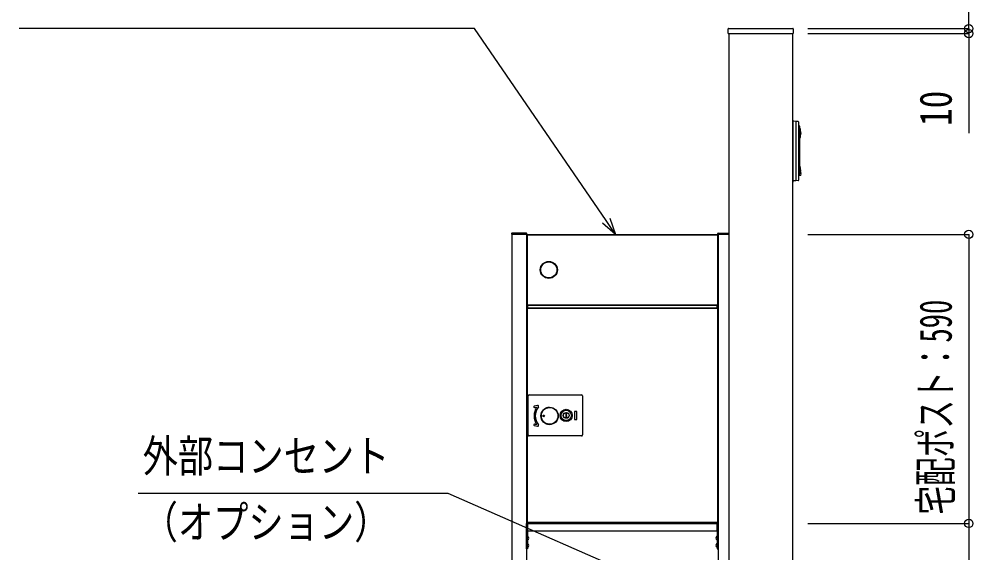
# Model space of a CAD drawing. Units: millimetres, scale not verified. Extents: x -8410 to 8410, y -5940 to 5940.
# Drawn here: x -5099 to -3151, y -3021 to -1931 of the extents above; entities that cross this region are included whole.
import ezdxf
from ezdxf.enums import TextEntityAlignment as Align

# ---------------------------------------------------------------- set-up
doc = ezdxf.new("R2010")
doc.units = ezdxf.units.MM
doc.header["$LTSCALE"] = 30
for name, color, linetype in [('0-3_YKK_13', 4, 'Continuous'), ('0-4_YKK_A1', 4, 'Continuous'), ('0-5_YKK_D', 6, 'Continuous')]:
    doc.layers.add(name, color=color, linetype=linetype)
doc.styles.add('ＭＳ ゴシック', font='')
doc.styles.get('ＭＳ ゴシック').set_extended_font_data('MS Gothic')

msp = doc.modelspace()

# ---------------------------------------------------------------- linework, layer by layer
at = {"layer": '0-3_YKK_13'}
for p, q in [((-3651.46, -1959.9), (-3651.46, -1950.9)), ((-3650.46, -1949.9), (-3519.46, -1949.9)), ((-3519.46, -1960.9), (-3650.46, -1960.9)), ((-3518.46, -1950.9), (-3518.46, -1959.9)), ((-3519.96, -2136.77), (-3519.59, -2136.8)), ((-3518.44, -2139.46), (-3518.44, -2138.05)), ((-3518.44, -2261.34), (-3518.44, -2139.46)), ((-3512.93, -2139.8), (-3518.44, -2139.46)), ((-3512.93, -2139.8), (-3512.93, -2261)), ((-3508.34, -2140.17), (-3512.93, -2139.89)), ((-3506.92, -2148.77), (-3506.92, -2141.67)), ((-3505.91, -2148.8), (-3506.92, -2148.77)), ((-3506.92, -2250.11), (-3506.92, -2148.77)), ((-3505.47, -2151.94), (-3504.38, -2155.1)), ((-3505.42, -2149.3), (-3505.43, -2149.93)), ((-3505.66, -2180.37), (-3505.62, -2180.37)), ((-3505.66, -2180.37), (-3505.42, -2181.57)), ((-3505.47, -2175.75), (-3504.38, -2172.58)), ((-3505.43, -2177.71), (-3505.42, -2177.91)), ((-3505.42, -2177.89), (-3505.42, -2180.17)), ((-3505.64, -2184.78), (-3505.64, -2188.98)), ((-3505.64, -2184.78), (-3505.42, -2184.78)), ((-3505.64, -2188.98), (-3505.42, -2188.98)), ((-3505.42, -2181.57), (-3505.42, -2184.78)), ((-3505.42, -2188.98), (-3505.42, -2192.89)), ((-3505.42, -2192.89), (-3505.42, -2226.94)), ((-3506.04, -2233.39), (-3506.08, -2233.48)), ((-3506.03, -2233.37), (-3506.04, -2233.39)), ((-3505.9, -2249.56), (-3505.91, -2233.9)), ((-3505.56, -2230.95), (-3505.3, -2230.96)), ((-3505.42, -2230.25), (-3505.43, -2230.29)), ((-3505.42, -2226.94), (-3505.42, -2230.25)), ((-3504.82, -2231.41), (-3503.86, -2240.68)), ((-3506.92, -2250.11), (-3503.86, -2249.84)), ((-3506.92, -2259.13), (-3506.92, -2250.11)), ((-3503.69, -2242.36), (-3503.86, -2240.68)), ((-3503.43, -2249.8), (-3503.86, -2249.84)), ((-3503.69, -2242.36), (-3503.74, -2242.37)), ((-3503.74, -2242.37), (-3503.3, -2246.57)), ((-3503.51, -2242.36), (-3503.69, -2242.36)), ((-3503.3, -2246.57), (-3503.25, -2246.57)), ((-3503.26, -2242.54), (-3502.87, -2246.35)), ((-3503.25, -2246.57), (-3503.12, -2246.57)), ((-3503.25, -2246.57), (-3502.97, -2249.25)), ((-3519.96, -2264.03), (-3519.59, -2264)), ((-3512.93, -2261), (-3518.44, -2261.34)), ((-3518.44, -2262.75), (-3518.44, -2261.34)), ((-3508.34, -2260.63), (-3512.93, -2260.91)), ((-4061.96, -2371.2), (-4062.46, -2371.2)), ((-4062.46, -2371.4), (-4062.46, -2371.2)), ((-4061.96, -2370.4), (-4061.66, -2370.4)), ((-4061.96, -2370.4), (-4061.96, -2371.2)), ((-4061.96, -2371.2), (-4061.66, -2371.2)), ((-4061.66, -2370.4), (-3673.26, -2370.4)), ((-4061.66, -2371.2), (-4061.66, -2370.4)), ((-4061.66, -2371.2), (-4061.66, -2371.4)), ((-4061.66, -2371.2), (-3673.26, -2371.2)), ((-4061.66, -2371.4), (-4061.66, -2514.4)), ((-3673.26, -2371.2), (-3673.26, -2370.4)), ((-3672.96, -2370.4), (-3673.26, -2370.4)), ((-3673.26, -2371.2), (-3673.26, -2371.4)), ((-3672.96, -2371.2), (-3673.26, -2371.2)), ((-3672.46, -2371.4), (-3673.26, -2371.4)), ((-3673.26, -2371.4), (-3673.26, -2514.4)), ((-3672.96, -2370.4), (-3672.46, -2370.4)), ((-3672.96, -2371.2), (-3672.96, -2370.4)), ((-3672.46, -2371.2), (-3672.96, -2371.2)), ((-3672.46, -2370.4), (-3672.46, -2371.2)), ((-3672.46, -2371.2), (-3672.46, -2371.4)), ((-3672.46, -2371.4), (-3672.46, -2514.4)), ((-4061.66, -2514.4), (-4062.46, -2514.4)), ((-4062.46, -2514.6), (-4062.46, -2514.4)), ((-4061.96, -2515.4), (-4062.46, -2515.4)), ((-4062.46, -2520.4), (-4062.46, -2515.4)), ((-4062.46, -2521.2), (-4062.46, -2520.4)), ((-4062.46, -2520.4), (-4061.96, -2520.4)), ((-4061.96, -2521.2), (-4062.46, -2521.2)), ((-4062.46, -2521.4), (-4062.46, -2521.2)), ((-4061.96, -2514.6), (-4061.66, -2514.6)), ((-4061.96, -2514.6), (-4061.96, -2515.4)), ((-4061.96, -2515.4), (-4061.66, -2515.4)), ((-4061.96, -2520.4), (-4061.66, -2520.4)), ((-4061.96, -2520.4), (-4061.96, -2521.2)), ((-4061.96, -2521.2), (-4061.66, -2521.2)), ((-4061.66, -2514.6), (-4061.66, -2514.4)), ((-4061.66, -2514.6), (-4061.66, -2515.4)), ((-3673.26, -2514.6), (-4061.66, -2514.6)), ((-3673.26, -2515.4), (-4061.66, -2515.4)), ((-4061.66, -2515.4), (-4061.66, -2520.4)), ((-4061.66, -2520.4), (-3673.26, -2520.4)), ((-4061.66, -2521.2), (-4061.66, -2520.4)), ((-4061.66, -2521.2), (-4061.66, -2521.4)), ((-4061.66, -2521.2), (-3673.26, -2521.2)), ((-4061.66, -2521.4), (-4061.66, -2958.4)), ((-4060.86, -2515.4), (-4060.86, -2520.4)), ((-4060.76, -2520.4), (-4060.76, -2515.4)), ((-3674.16, -2515.4), (-3674.16, -2520.4)), ((-3674.06, -2515.4), (-3674.06, -2520.4)), ((-3673.26, -2514.6), (-3673.26, -2514.4)), ((-3672.46, -2514.4), (-3673.26, -2514.4)), ((-3673.26, -2514.6), (-3673.26, -2515.4)), ((-3672.96, -2514.6), (-3673.26, -2514.6)), ((-3672.96, -2515.4), (-3673.26, -2515.4)), ((-3673.26, -2515.4), (-3673.26, -2520.4)), ((-3673.26, -2521.2), (-3673.26, -2520.4)), ((-3672.96, -2520.4), (-3673.26, -2520.4)), ((-3673.26, -2521.2), (-3673.26, -2521.4)), ((-3672.96, -2521.2), (-3673.26, -2521.2)), ((-3672.46, -2521.4), (-3673.26, -2521.4)), ((-3673.26, -2521.4), (-3673.26, -2958.4)), ((-3672.96, -2514.6), (-3672.46, -2514.6)), ((-3672.96, -2515.4), (-3672.96, -2514.6)), ((-3672.46, -2515.4), (-3672.96, -2515.4)), ((-3672.96, -2520.4), (-3672.46, -2520.4)), ((-3672.96, -2521.2), (-3672.96, -2520.4)), ((-3672.46, -2514.4), (-3672.46, -2514.6)), ((-3672.46, -2514.6), (-3672.46, -2515.4)), ((-3672.46, -2515.4), (-3672.46, -2520.4)), ((-3672.46, -2521.2), (-3672.46, -2521.4)), ((-4059.46, -2779.91), (-4059.46, -2699.89)), ((-4057.47, -2697.9), (-3950.45, -2697.9)), ((-3948.46, -2699.89), (-3948.46, -2779.91)), ((-4040.47, -2719.71), (-4047.27, -2721.4)), ((-4046.66, -2723.83), (-4042.69, -2722.84)), ((-3982.78, -2744.91), (-3980.98, -2744.88)), ((-3980.98, -2744.88), (-3981.14, -2734.89)), ((-3964.96, -2732.15), (-3964.96, -2747.65)), ((-3960.46, -2731.65), (-3964.46, -2731.65)), ((-3959.96, -2747.65), (-3959.96, -2732.15)), ((-4047.27, -2760.41), (-4040.47, -2762.1)), ((-4042.69, -2758.97), (-4046.66, -2757.98)), ((-3964.46, -2748.15), (-3960.46, -2748.15)), ((-3950.45, -2781.9), (-4057.47, -2781.9)), ((-4061.66, -2958.4), (-4062.46, -2958.4)), ((-4062.46, -2958.6), (-4062.46, -2958.4)), ((-4061.96, -2959.4), (-4062.46, -2959.4)), ((-4061.96, -2958.6), (-4061.66, -2958.6)), ((-4061.96, -2958.6), (-4061.96, -2959.4)), ((-4061.96, -2959.4), (-4061.66, -2959.4)), ((-4061.66, -2958.6), (-4061.66, -2958.4)), ((-4061.66, -2958.6), (-4061.66, -2959.4)), ((-3673.26, -2958.6), (-4061.66, -2958.6)), ((-3673.26, -2959.4), (-4061.66, -2959.4)), ((-4061.66, -2959.4), (-4061.66, -2960.4)), ((-4060.86, -2960.4), (-4061.66, -2960.4)), ((-4060.86, -2959.4), (-4060.86, -2960.4)), ((-4051.36, -2960.4), (-4060.86, -2960.4)), ((-4050.76, -2960.4), (-4051.36, -2960.4)), ((-4050.86, -2959.9), (-4050.86, -2959.4)), ((-4050.76, -2959.6), (-4050.86, -2959.6)), ((-4050.76, -2959.6), (-4050.76, -2959.4)), ((-3681.66, -2959.6), (-4050.76, -2959.6)), ((-3681.66, -2959.4), (-3681.66, -2959.6)), ((-3681.66, -2959.6), (-3681.66, -2960.4)), ((-3681.56, -2959.6), (-3681.66, -2959.6)), ((-3681.06, -2960.4), (-3681.66, -2960.4)), ((-3681.56, -2959.9), (-3681.56, -2959.4)), ((-3674.06, -2960.4), (-3681.06, -2960.4)), ((-3674.06, -2959.4), (-3674.06, -2960.4)), ((-3673.26, -2958.6), (-3673.26, -2958.4)), ((-3673.26, -2958.6), (-3673.26, -2959.4)), ((-3672.96, -2958.6), (-3673.26, -2958.6)), ((-3672.96, -2959.4), (-3673.26, -2959.4)), ((-3672.46, -2959.6), (-3673.26, -2959.6)), ((-3672.96, -2958.6), (-3672.46, -2958.6)), ((-3672.96, -2959.4), (-3672.96, -2958.6)), ((-3672.46, -2959.4), (-3672.96, -2959.4)), ((-3672.46, -2958.4), (-3672.46, -2958.6)), ((-3672.46, -2958.6), (-3672.46, -2959.4)), ((-3672.46, -2959.4), (-3672.46, -2959.6))]:
    msp.add_line(p, q, dxfattribs=at)
for points in [[(-3505.43, -2149.93), (-3505.44, -2150.36), (-3505.47, -2151.94)], [(-3505.42, -2180.17), (-3505.43, -2180.22), (-3505.46, -2180.29), (-3505.52, -2180.34), (-3505.59, -2180.37), (-3505.62, -2180.37)], [(-3505.48, -2175.65), (-3505.46, -2176.62), (-3505.44, -2177.33), (-3505.43, -2177.76)], [(-3505.43, -2230.29), (-3505.56, -2230.95), (-3505.7, -2231.68), (-3506.03, -2233.37)], [(-3505.3, -2230.96), (-3505.15, -2230.99), (-3505.01, -2231.07), (-3504.9, -2231.19), (-3504.84, -2231.33), (-3504.82, -2231.41)], [(-4062.46, -2371.2), (-4062.46, -2370.4), (-4061.96, -2370.4)], [(-4061.66, -2371.4), (-4062.46, -2371.4), (-4062.46, -2514.4)], [(-4062.46, -2515.4), (-4062.46, -2514.6), (-4061.96, -2514.6)], [(-4061.66, -2521.4), (-4062.46, -2521.4), (-4062.46, -2958.4)], [(-3672.46, -2521.4), (-3672.46, -2958.4), (-3673.26, -2958.4)], [(-3672.46, -2520.4), (-3672.46, -2521.2), (-3672.96, -2521.2)], [(-4017.1, -2723.62), (-4017.92, -2723.7), (-4018.73, -2723.81), (-4019.54, -2723.96), (-4020.33, -2724.15), (-4021.12, -2724.38), (-4021.89, -2724.64), (-4022.65, -2724.94), (-4023.39, -2725.27), (-4024.11, -2725.63), (-4024.81, -2726.03), (-4025.5, -2726.46), (-4026.16, -2726.93), (-4026.81, -2727.42), (-4027.43, -2727.95), (-4028.02, -2728.5), (-4028.59, -2729.08), (-4029.13, -2729.68), (-4029.64, -2730.31), (-4030.12, -2730.97), (-4030.58, -2731.65), (-4031, -2732.35), (-4031.38, -2733.06), (-4031.73, -2733.79), (-4032.04, -2734.54), (-4032.32, -2735.3), (-4032.57, -2736.08), (-4032.78, -2736.87), (-4032.95, -2737.66), (-4033.08, -2738.46), (-4033.18, -2739.27), (-4033.24, -2740.08), (-4033.26, -2740.89), (-4033.24, -2741.71), (-4033.18, -2742.52), (-4033.08, -2743.34), (-4032.95, -2744.14), (-4032.78, -2744.94), (-4032.57, -2745.72), (-4032.33, -2746.5)], [(-4032.36, -2735.31), (-4032.08, -2734.55), (-4031.77, -2733.8), (-4031.42, -2733.07), (-4031.03, -2732.35), (-4030.61, -2731.65), (-4030.16, -2730.97), (-4029.68, -2730.32), (-4029.17, -2729.69), (-4028.64, -2729.09), (-4028.06, -2728.5), (-4027.47, -2727.95), (-4026.85, -2727.42), (-4026.2, -2726.93), (-4025.54, -2726.47), (-4024.86, -2726.04), (-4024.16, -2725.64), (-4023.43, -2725.27), (-4022.69, -2724.94), (-4021.93, -2724.64), (-4021.15, -2724.38), (-4020.37, -2724.15), (-4019.57, -2723.96), (-4018.76, -2723.81), (-4017.95, -2723.7), (-4017.13, -2723.62)], [(-4032.18, -2735.43), (-4031.91, -2734.68), (-4031.6, -2733.95), (-4031.26, -2733.22), (-4030.88, -2732.51), (-4030.47, -2731.82), (-4030.03, -2731.15), (-4029.56, -2730.5), (-4029.06, -2729.88), (-4028.54, -2729.29), (-4027.99, -2728.72), (-4027.41, -2728.17), (-4026.81, -2727.65), (-4026.18, -2727.16), (-4025.53, -2726.7), (-4024.87, -2726.27), (-4024.18, -2725.87), (-4023.48, -2725.51), (-4022.76, -2725.17), (-4022.03, -2724.87), (-4021.27, -2724.61), (-4020.5, -2724.37), (-4019.72, -2724.18), (-4018.93, -2724.02), (-4018.14, -2723.9), (-4017.34, -2723.81)], [(-4017.3, -2723.81), (-4017.93, -2723.87), (-4018.56, -2723.96), (-4019.18, -2724.07), (-4019.8, -2724.2), (-4020.41, -2724.36), (-4021.01, -2724.53), (-4021.61, -2724.73), (-4022.19, -2724.95), (-4022.77, -2725.19), (-4023.33, -2725.45), (-4023.89, -2725.73), (-4024.43, -2726.03), (-4024.96, -2726.35), (-4025.48, -2726.69), (-4026, -2727.05), (-4026.5, -2727.43)], [(-4018.34, -2723.92), (-4018.14, -2723.9), (-4017.94, -2723.87), (-4017.74, -2723.85), (-4017.54, -2723.83), (-4017.34, -2723.81)], [(-4017.13, -2758.19), (-4017.95, -2758.11), (-4018.76, -2758), (-4019.57, -2757.84), (-4020.37, -2757.66), (-4021.15, -2757.43), (-4021.93, -2757.17), (-4022.68, -2756.87), (-4023.42, -2756.54), (-4024.14, -2756.18), (-4024.84, -2755.78), (-4025.53, -2755.35), (-4026.2, -2754.88), (-4026.85, -2754.39), (-4027.47, -2753.86), (-4028.06, -2753.31), (-4028.62, -2752.73), (-4029.16, -2752.13), (-4029.67, -2751.5), (-4030.16, -2750.84), (-4030.61, -2750.16), (-4031.03, -2749.46), (-4031.41, -2748.75), (-4031.76, -2748.02), (-4032.08, -2747.27), (-4032.36, -2746.51), (-4032.6, -2745.73), (-4032.81, -2744.94), (-4032.99, -2744.14), (-4033.12, -2743.34), (-4033.21, -2742.54), (-4033.27, -2741.73), (-4033.29, -2740.92), (-4033.27, -2740.1), (-4033.22, -2739.28), (-4033.12, -2738.47), (-4032.99, -2737.66), (-4032.81, -2736.87), (-4032.61, -2736.08), (-4032.36, -2735.31)], [(-4017.34, -2758), (-4018.14, -2757.91), (-4018.93, -2757.79), (-4019.72, -2757.63), (-4020.5, -2757.44), (-4021.27, -2757.2), (-4022.02, -2756.94), (-4022.76, -2756.64), (-4023.48, -2756.3), (-4024.18, -2755.94), (-4024.86, -2755.54), (-4025.53, -2755.11), (-4026.18, -2754.65), (-4026.81, -2754.16), (-4027.41, -2753.64), (-4027.99, -2753.09), (-4028.54, -2752.52), (-4029.06, -2751.93), (-4029.56, -2751.31), (-4030.03, -2750.66), (-4030.47, -2749.99), (-4030.88, -2749.3), (-4031.25, -2748.6), (-4031.59, -2747.88), (-4031.9, -2747.15), (-4032.17, -2746.4), (-4032.41, -2745.64), (-4032.61, -2744.86), (-4032.78, -2744.08), (-4032.91, -2743.29), (-4033, -2742.5), (-4033.06, -2741.71), (-4033.08, -2740.92), (-4033.06, -2740.12), (-4033, -2739.32), (-4032.91, -2738.52), (-4032.78, -2737.73), (-4032.62, -2736.96), (-4032.41, -2736.19), (-4032.18, -2735.43)], [(-3981.14, -2734.89), (-3982.94, -2734.92), (-3982.78, -2744.91)], [(-4032.33, -2746.5), (-4032.05, -2747.26), (-4031.73, -2748), (-4031.38, -2748.74), (-4031, -2749.46), (-4030.58, -2750.16), (-4030.13, -2750.84), (-4029.65, -2751.49), (-4029.14, -2752.12), (-4028.6, -2752.72), (-4028.03, -2753.3), (-4027.43, -2753.86), (-4026.81, -2754.39), (-4026.17, -2754.88), (-4025.51, -2755.34), (-4024.82, -2755.77), (-4024.12, -2756.17), (-4023.4, -2756.53), (-4022.65, -2756.87), (-4021.89, -2757.17), (-4021.12, -2757.43), (-4020.33, -2757.66), (-4019.53, -2757.84), (-4018.73, -2758), (-4017.92, -2758.11), (-4017.1, -2758.19)], [(-4026.49, -2754.38), (-4025.99, -2754.76), (-4025.48, -2755.12), (-4024.96, -2755.46), (-4024.43, -2755.78), (-4023.89, -2756.08), (-4023.33, -2756.36), (-4022.77, -2756.62), (-4022.19, -2756.86), (-4021.61, -2757.08), (-4021.01, -2757.27), (-4020.41, -2757.45), (-4019.79, -2757.61), (-4019.18, -2757.74), (-4018.56, -2757.85), (-4017.93, -2757.93), (-4017.3, -2758)], [(-4018.3, -2757.88), (-4018.1, -2757.91), (-4017.9, -2757.94), (-4017.7, -2757.96), (-4017.5, -2757.98), (-4017.3, -2758)], [(-4062.46, -2959.4), (-4062.46, -2958.6), (-4061.96, -2958.6)], [(-4061.66, -2959.6), (-4062.46, -2959.6), (-4062.46, -2959.4)], [(-3681.66, -2960.4), (-4050.76, -2960.4), (-4050.76, -2959.6)], [(-3673.26, -2959.4), (-3673.26, -2960.4), (-3674.06, -2960.4)]]:
    msp.add_lwpolyline(points, dxfattribs=at)
for centre, radius in [((-4017.46, -2442.9), 17.45), ((-4017.46, -2442.9), 16.45), ((-4015.92, -2740.9), 17.68), ((-4015.95, -2740.9), 17.5), ((-4015.95, -2740.9), 17.11), ((-4027.92, -2740.9), 1.75), ((-3981.96, -2739.9), 12.5), ((-3981.96, -2739.9), 10.59), ((-3981.96, -2739.9), 6), ((-3981.96, -2739.9), 5.7)]:
    msp.add_circle(centre, radius, dxfattribs=at)
for centre, radius, start, end in [((-3650.46, -1950.9), 1, 90, 180), ((-3650.46, -1959.9), 1, 180, 270), ((-3519.46, -1950.9), 1, 0, 90), ((-3519.46, -1959.9), 1, 270, 0), ((-3519.69, -2138.05), 1.25, 0.00719, 85.03402), ((-3508.43, -2141.67), 1.5, 359.99809, 86.50314), ((-3505.92, -2149.3), 0.5, 0.23671, 88.02417), ((-3020.53, -2164.06), 485.09, 178.56804, 181.36942), ((-2775.74, -2163.84), 728.69, 179.49988, 180.50012), ((-2775.74, -2163.84), 728.69, 179.31284, 179.49988), ((-3513.62, -2163.84), 11.2, 29.40372, 34.6134), ((-3513.62, -2163.84), 11.2, 330.59628, 29.40372), ((-3513.62, -2163.84), 11.2, 325.3866, 330.59628), ((-2775.74, -2163.84), 728.69, 180.50012, 180.68716), ((-3506.53, -2233.92), 0.625, 1.59201, 44.27219), ((-3508.43, -2259.13), 1.5, 273.49284, 0.01525), ((-3506.37, -2249.58), 0.475, 276.26603, 2.89029), ((-3503.49, -2242.59), 0.226, 11.26614, 97.10779), ((-3503.47, -2249.3), 0.501, 274.99961, 5.88105), ((-3503.11, -2246.33), 0.245, 268.73775, 354.48748), ((-3519.69, -2262.75), 1.25, 274.96598, 359.99281), ((-4046.96, -2722.61), 1.25, 104, 284), ((-4015.95, -2740.9), 31.75, 146.31167, 213.68833), ((-4015.95, -2740.9), 29.25, 141.02124, 218.97876), ((-4042.62, -2723.13), 0.3, 326.31167, 104), ((-4040.05, -2721.4), 1.75, 321.02124, 104), ((-3994.63, -2747.73), 32.97, 133.02751, 133.50945), ((-3994.6, -2747.73), 32.97, 133.02751, 133.50945), ((-3964.46, -2732.15), 0.5, 90, 180), ((-3960.46, -2732.15), 0.5, 0, 90), ((-4046.96, -2759.2), 1.25, 76, 256), ((-4042.62, -2758.68), 0.3, 256, 33.68833), ((-4040.05, -2760.4), 1.75, 256, 38.97876), ((-3994.63, -2734.08), 32.97, 226.49055, 226.97249), ((-3994.6, -2734.08), 32.97, 226.49055, 226.97249), ((-3964.46, -2747.65), 0.5, 180, 270), ((-3960.46, -2747.65), 0.5, 270, 0), ((-4051.36, -2959.9), 0.5, 270, 0), ((-3681.06, -2959.9), 0.5, 180, 270)]:
    msp.add_arc(centre, radius, start, end, dxfattribs=at)
for centre, major_axis in [((-4057.45, -2699.91), (1.43, -1.43)), ((-3950.47, -2699.91), (-1.43, -1.43)), ((-4057.45, -2779.89), (1.43, 1.43)), ((-3950.47, -2779.89), (-1.43, 1.43))]:
    msp.add_ellipse(centre, major_axis=major_axis, ratio=0.992433, start_param=2.3599926, end_param=3.9231927, dxfattribs=at)
at = {"layer": '0-4_YKK_A1'}
for p, q in [((-3649.96, -1960.9), (-3649.96, -3413.4)), ((-3649.96, -1960.9), (-3649.96, -3413.4)), ((-3519.96, -1960.9), (-3519.96, -3413.4)), ((-3519.96, -1960.9), (-3519.96, -3413.4)), ((-4092.96, -2369.9), (-4092.96, -3900.4)), ((-4062.96, -2369.9), (-4092.96, -2369.9)), ((-4092.46, -2369.9), (-4063.46, -2369.9)), ((-4063.52, -2367.9), (-4092.4, -2367.9)), ((-4063.46, -2369.9), (-4062.46, -2369.9)), ((-4062.96, -2369.9), (-4062.96, -3900.4)), ((-4062.46, -2369.9), (-4062.53, -2368.84)), ((-3672.46, -2369.9), (-3672.4, -2368.84)), ((-3671.46, -2369.9), (-3672.46, -2369.9)), ((-3671.96, -2369.9), (-3671.96, -3900.4)), ((-3671.96, -2369.9), (-3649.96, -2369.9)), ((-3649.96, -2369.9), (-3671.46, -2369.9)), ((-3671.4, -2367.9), (-3649.96, -2367.9)), ((-4060.96, -2960.9), (-3673.96, -2960.9)), ((-4060.96, -2975.9), (-4060.96, -2960.9)), ((-4060.96, -2975.9), (-3673.96, -2975.9)), ((-3673.96, -2975.9), (-3673.96, -2960.9)), ((-4060.96, -2986.8), (-4060.96, -2994)), ((-4060.96, -2989.54), (-4060.81, -2989.26)), ((-4060.96, -2991.26), (-4060.81, -2991.55)), ((-4058.99, -2988.35), (-4060.81, -2989.26)), ((-4058.99, -2992.45), (-4060.81, -2991.55)), ((-3675.93, -2988.35), (-3674.11, -2989.26)), ((-3675.93, -2992.45), (-3674.11, -2991.55)), ((-3673.96, -2989.54), (-3674.11, -2989.26)), ((-3673.96, -2991.26), (-3674.11, -2991.55)), ((-3673.96, -2986.8), (-3673.96, -2994)), ((-4060.96, -3001.8), (-4060.96, -3009)), ((-4060.96, -3004.54), (-4060.81, -3004.26)), ((-4060.96, -3006.26), (-4060.81, -3006.55)), ((-4058.99, -3003.35), (-4060.81, -3004.26)), ((-4058.99, -3007.45), (-4060.81, -3006.55)), ((-3675.93, -3003.35), (-3674.11, -3004.26)), ((-3675.93, -3007.45), (-3674.11, -3006.55)), ((-3673.96, -3004.54), (-3674.11, -3004.26)), ((-3673.96, -3006.26), (-3674.11, -3006.55)), ((-3673.96, -3001.8), (-3673.96, -3009))]:
    msp.add_line(p, q, dxfattribs=at)
msp.add_lwpolyline([(-4093.4, -2368.84), (-4093.46, -2369.9), (-4092.46, -2369.9)], dxfattribs=at)
for points in [[(-4062.96, -3012.4), (-4062.96, -2960.4), (-4060.96, -2960.4), (-4060.96, -3012.4)], [(-3671.96, -3012.4), (-3671.96, -2960.4), (-3673.96, -2960.4), (-3673.96, -3012.4)]]:
    msp.add_lwpolyline(points, close=True, dxfattribs=at)
for centre, radius, start, end in [((-4092.4, -2368.9), 1, 90, 176.5), ((-4063.52, -2368.9), 1, 3.5, 90), ((-3671.4, -2368.9), 1, 90, 176.5), ((-4060.81, -2986.8), 0.154, 62.71904, 180), ((-4060.81, -2994), 0.154, 180, 297.28096), ((-4062.66, -2990.4), 4.2, 297.28096, 62.71904), ((-3672.26, -2990.4), 4.2, 117.28096, 242.71904), ((-3674.11, -2986.8), 0.154, 0, 117.28096), ((-3674.11, -2994), 0.154, 242.71904, 0), ((-4060.81, -3001.8), 0.154, 62.71904, 180), ((-4060.81, -3009), 0.154, 180, 297.28096), ((-4062.66, -3005.4), 4.2, 297.28096, 62.71904), ((-3672.26, -3005.4), 4.2, 117.28096, 242.71904), ((-3674.11, -3001.8), 0.154, 0, 117.28096), ((-3674.11, -3009), 0.154, 242.71904, 0)]:
    msp.add_arc(centre, radius, start, end, dxfattribs=at)
at = {"layer": '0-5_YKK_D'}
for p, q in [((-3159.96, -1950.4), (-3159.96, -1916.4)), ((-3488.46, -1950.4), (-3158.96, -1950.4)), ((-3488.46, -1960.4), (-3158.96, -1960.4)), ((-3159.96, -1950.4), (-3159.96, -1960.4)), ((-3159.96, -1960.4), (-3159.96, -2164)), ((-3488.46, -2370.4), (-3158.96, -2370.4)), ((-3159.96, -2370.4), (-3159.96, -2960.4)), ((-3488.46, -2960.4), (-3158.96, -2960.4)), ((-3488.46, -2960.4), (-3158.96, -2960.4)), ((-3159.96, -2960.4), (-3159.96, -3450.4))]:
    msp.add_line(p, q, dxfattribs=at)
for points in [[(-3881.18, -2370.4), (-3900.39, -2342.35), (-4169.09, -1949.9), (-5099.19, -1949.9)], [(-3892.87, -2337.2), (-3881.18, -2370.4), (-3907.91, -2347.49)], [(-3739.19, -3111.71), (-3770.33, -3098.06), (-4223.26, -2899.55), (-4856.13, -2899.55)]]:
    msp.add_lwpolyline(points, dxfattribs=at)
for centre in [(-3159.96, -1950.4), (-3159.96, -1960.4), (-3159.96, -2370.4), (-3159.96, -2960.4), (-3159.96, -2960.4)]:
    msp.add_circle(centre, 8.5, dxfattribs=at)

# ---------------------------------------------------------------- texts
at = {"layer": '0-5_YKK_D', "style": 'ＭＳ ゴシック'}
for s, width, p in [('10', 0.8, (-3174.96, -2149)), ('宅配ポスト：590', 0.65, (-3174.96, -2942.3))]:
    msp.add_text(s, height=65.98, rotation=90, dxfattribs=dict(at, width=width)).set_placement(p, align=Align.BOTTOM_LEFT)
at = {"layer": '0-5_YKK_D', "style": 'ＭＳ ゴシック', "width": 0.8}
for s, p in [('外部コンセント', (-4846.89, -2875.56)), ('（オプション）', (-4846.89, -3010.56))]:
    msp.add_text(s, height=65.98, dxfattribs=at).set_placement(p, align=Align.BOTTOM_LEFT)

doc.saveas('drawing.dxf')
